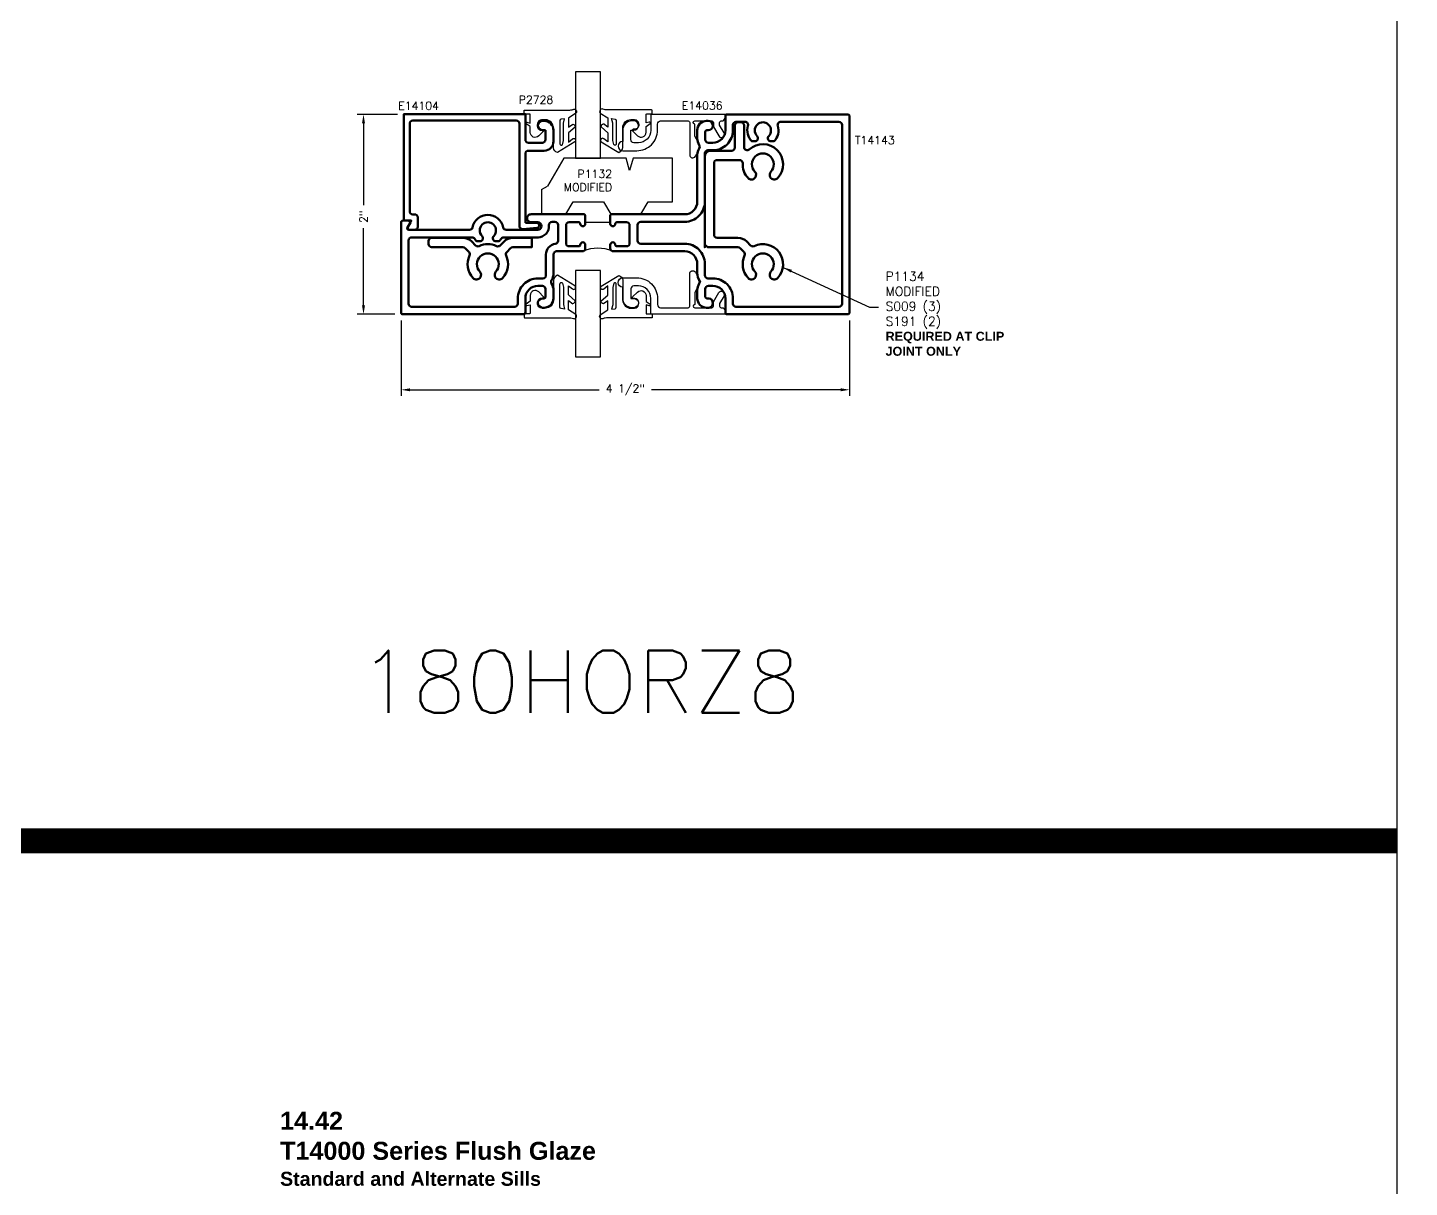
# Model space of a CAD drawing. Extents: x 0 to 152, y -15 to 75.
# Drawn here: x 125.22 to 139.03, y 41.41 to 53.01 of the extents above; entities that cross this region are included whole.
import ezdxf

# ---------------------------------------------------------------- set-up
doc = ezdxf.new("R2010")
doc.units = 0
doc.header["$MEASUREMENT"] = 0
doc.header["$PDMODE"] = 3
doc.layers.get('DEFPOINTS').update_dxf_attribs({"linetype": 'CONTINUOUS'})
for name, color, linetype in [('R-ANNO-DIMS', 3, 'CONTINUOUS'), ('R-ANNO-TEXT', 6, 'CONTINUOUS'), ('R-Det1', 4, 'CONTINUOUS'), ('R-Det2', 2, 'CONTINUOUS'), ('R-DET3', 5, 'CONTINUOUS'), ('R-OTLN', 1, 'CONTINUOUS'), ('R-PAT1', 5, 'CONTINUOUS'), ('TITLE', 7, 'CONTINUOUS')]:
    doc.layers.add(name, color=color, linetype=linetype)
doc.styles.get("Standard").update_dxf_attribs({"font": 'simplex'})
doc.dimstyles.new('1X', dxfattribs={"dimtxt": 0.08, "dimasz": 0.09, "dimexe": 0.0625, "dimexo": 0.0625, "dimgap": 0.062, "dimtad": 0, "dimdec": 5, "dimzin": 4, "dimdsep": 46, "dimlunit": 5, "dimtxsty": 'Standard', "dimcen": 0, "dimclrd": 256, "dimclre": 256, "dimclrt": 256, "dimadec": 0, "dimazin": 1, "dimtfac": 1, "dimtdec": 5, "dimtofl": 0, "dimtmove": 0, "dimatfit": 3, "dimfxl": 1, "dimfrac": 2, "dimtolj": 1, "dimtzin": 4, "dimarcsym": 0})

# ---------------------------------------------------------------- blocks, each defined once
blk = doc.blocks.new('*D37')
at = {"layer": 'DEFPOINTS', "color": 0}
for p in [(128.951, 50.145), (133.436, 50.145), (133.436, 49.39)]:
    blk.add_point(p, dxfattribs=at)
at = {"layer": 'R-ANNO-DIMS', "lineweight": -2}
for p, q in [((128.951, 50.083), (128.951, 49.328)), ((133.436, 50.083), (133.436, 49.328)), ((129.041, 49.39), (130.931, 49.39)), ((133.346, 49.39), (131.455, 49.39))]:
    blk.add_line(p, q, dxfattribs=at)
at = {"layer": 'R-ANNO-DIMS'}
for points in [[(129.041, 49.405), (129.041, 49.375), (128.951, 49.39)], [(133.346, 49.405), (133.346, 49.375), (133.436, 49.39)]]:
    blk.add_solid(points, dxfattribs=at)
at = {"layer": 'R-ANNO-DIMS', "insert": (131.193, 49.39), "char_height": 0.08, "attachment_point": 5}
blk.add_mtext('\\A1;4 1/2"', dxfattribs=at)
blk = doc.blocks.new('*D38')
at = {"layer": 'DEFPOINTS', "color": 0}
for p in [(128.976, 52.145), (128.575, 50.145), (128.951, 50.145)]:
    blk.add_point(p, dxfattribs=at)
at = {"layer": 'R-ANNO-DIMS', "lineweight": -2}
for p, q in [((128.914, 52.145), (128.512, 52.145)), ((128.575, 52.055), (128.575, 51.236)), ((128.575, 50.235), (128.575, 51.006)), ((128.888, 50.145), (128.512, 50.145))]:
    blk.add_line(p, q, dxfattribs=at)
at = {"layer": 'R-ANNO-DIMS'}
for points in [[(128.56, 52.055), (128.59, 52.055), (128.575, 52.145)], [(128.56, 50.235), (128.59, 50.235), (128.575, 50.145)]]:
    blk.add_solid(points, dxfattribs=at)
at = {"layer": 'R-ANNO-DIMS', "insert": (128.575, 51.121), "char_height": 0.08, "attachment_point": 5, "rotation": 90}
blk.add_mtext('\\A1;2"', dxfattribs=at)
blk = doc.blocks.new('Mod P1132')
at = {"layer": 'R-Det2'}
for p, q in [((22.477, 36.337), (22.314, 36.055)), ((23.101, 36.337), (22.477, 36.337)), ((23.134, 36.212), (23.101, 36.337)), ((23.168, 36.337), (23.134, 36.212)), ((23.564, 36.337), (23.168, 36.337)), ((23.564, 35.9), (23.564, 36.337)), ((22.252, 36.024), (22.314, 36.055)), ((22.252, 36.024), (22.252, 35.775)), ((22.496, 35.775), (22.569, 35.9)), ((22.569, 35.9), (22.874, 35.9)), ((22.874, 35.9), (22.946, 35.775)), ((23.246, 35.775), (23.318, 35.9)), ((23.318, 35.9), (23.564, 35.9)), ((22.252, 35.775), (22.496, 35.775)), ((22.951, 35.775), (23.246, 35.775))]:
    blk.add_line(p, q, dxfattribs=at)
blk = doc.blocks.new('P1132 mod')
at = {"layer": 'R-Det2'}
blk.add_line((22.946, 35.775), (23.246, 35.775), dxfattribs=at)
at = {"layer": 'R-OTLN'}
blk.add_blockref('Mod P1132', (0, 0), dxfattribs=at)
blk = doc.blocks.new('E14104')
at = {"layer": 'R-Det1', "lineweight": 50}
for p, q in [((98.234, 51.861), (98.234, 50.983)), ((99.3, 51.892), (98.265, 51.892)), ((99.331, 50.837), (99.331, 51.861)), ((99.562, 51.888), (99.579, 51.888)), ((99.562, 51.888), (99.579, 51.888)), ((99.562, 51.795), (99.592, 51.795)), ((99.562, 51.795), (99.592, 51.795)), ((99.592, 51.795), (99.592, 51.701)), ((99.592, 51.795), (99.592, 51.701)), ((99.672, 51.795), (99.672, 51.683)), ((99.672, 51.795), (99.672, 51.683)), ((99.391, 51.559), (99.391, 50.867)), ((99.561, 51.67), (99.422, 51.67)), ((99.561, 51.67), (99.422, 51.67)), ((99.579, 51.59), (99.422, 51.59)), ((99.579, 51.59), (99.422, 51.59)), ((98.264, 50.953), (98.283, 50.953)), ((98.314, 50.891), (98.314, 50.922)), ((98.314, 50.828), (98.314, 50.891)), ((99.505, 50.867), (99.391, 50.867)), ((98.231, 50.798), (98.284, 50.798)), ((99.364, 50.806), (99.507, 50.817))]:
    blk.add_line(p, q, dxfattribs=at)
blk.add_lwpolyline([(98.216, 50.821), (98.249, 50.891), (98.174, 50.891), (98.174, 51.954), (99.391, 51.954), (99.391, 51.701)], dxfattribs=at)
for centre, radius, start, end in [((98.265, 51.861), 0.031, 90, 180), ((99.3, 51.861), 0.031, 0, 90), ((99.562, 51.842), 0.0465, 90, 270), ((99.562, 51.842), 0.0465, 90, 270), ((99.579, 51.795), 0.093, 0.023, 89.977), ((99.579, 51.795), 0.093, 0.023, 89.977), ((99.422, 51.701), 0.0311, 180.1282, 269.8718), ((99.422, 51.701), 0.0311, 180.1282, 269.8718), ((99.561, 51.701), 0.031, 270, 0), ((99.561, 51.701), 0.031, 270, 0), ((99.579, 51.683), 0.093, 270, 0), ((99.579, 51.683), 0.093, 270, 0), ((99.422, 51.559), 0.031, 90, 180), ((99.422, 51.559), 0.031, 90, 180), ((98.264, 50.983), 0.03, 180, 270), ((98.283, 50.922), 0.031, 0, 90), ((99.505, 50.842), 0.025, 274.492, 89.9977), ((98.231, 50.814), 0.016, 155.4769, 270), ((98.284, 50.828), 0.03, 270, 0), ((99.362, 50.837), 0.031, 180, 274.4916)]:
    blk.add_arc(centre, radius, start, end, dxfattribs=at)
blk = doc.blocks.new('P2728 gasket')
at = {"layer": 'R-Det2'}
blk.add_lwpolyline([(86.461, 33.362), (86.567, 33.537, 0.301952), (86.52, 33.577), (86.32, 33.577, -0.414214), (86.24, 33.657), (86.24, 33.695, -0.388879), (86.276, 33.735), (86.292, 33.736, -0.440011), (86.336, 33.696), (86.336, 33.682, 0.668179), (86.353, 33.675), (86.401, 33.724, 0.668179), (86.366, 33.809), (86.307, 33.809), (86.279, 33.849, 0.836323), (86.264, 33.842), (86.273, 33.809), (86.189, 33.809, -0.414214), (86.183, 33.815), (86.183, 33.865, 0.414214), (86.177, 33.871), (86.149, 33.871, 0.414214), (86.143, 33.865), (86.143, 33.427, -0.083245), (86.135, 33.378), (86.135, 33.378)], format="xyb", dxfattribs=at)
at = {"layer": 'R-Det2', "lineweight": 25}
blk.add_lwpolyline([(86.235, 33.499, -0.372312), (86.249, 33.512), (86.48, 33.512, -0.668179), (86.49, 33.486), (86.448, 33.478), (86.274, 33.478), (86.23, 33.465)], format="xyb", close=True, dxfattribs=at)
at = {"layer": 'R-Det2'}
for points in [[(86.174, 33.352), (86.223, 33.426), (86.314, 33.426), (86.283, 33.384)], [(86.313, 33.359), (86.371, 33.426), (86.462, 33.426), (86.431, 33.388)]]:
    blk.add_lwpolyline(points, dxfattribs=at)
at = {"layer": 'R-Det2', "ltscale": 0.1}
for centre, radius, start, end in [((86.157, 33.369), 0.0237, 157.7655, 314.5007), ((86.313, 33.388), 0.0297, 188.4603, 270), ((86.446, 33.375), 0.0199, 139.7022, 319.7022)]:
    blk.add_arc(centre, radius, start, end, dxfattribs=at)

msp = doc.modelspace()

# ---------------------------------------------------------------- linework, layer by layer
at = {"layer": 'R-Det1'}
for points in [[(131.2915085, 51.7814276), (131.3095085, 51.7814276, 0.4142135624), (131.5145085, 51.9864276), (131.5145085, 52.0484276, -0.4142135624), (131.5455085, 52.0794276), (131.8215085, 52.0794276, -0.4142135624), (131.8365085, 52.0644276), (131.8365085, 51.7409276, 0.7660915713), (131.8943085, 51.7254276), (131.9395085, 51.8037276, 0.2613254343), (131.9389085, 51.8358276), (131.8865085, 51.9266276), (131.8865085, 52.0484276, -0.4133333333), (131.8715085, 52.0634276), (131.8715085, 52.0644276, -0.4133333333), (131.8865085, 52.0794276), (132.0585085, 52.0794276, -0.4142135624), (132.0735085, 52.0644276), (132.0735085, 52.0214276), (132.1268605, 51.9289646, 1), (132.1805605, 51.9599646), (132.1355085, 52.0379757), (132.1355085, 52.0644276, -0.4142135624), (132.1505085, 52.0794276), (132.1646216, 52.0794276, 0.2678077575), (132.1776081, 52.0869207), (132.1935085, 52.1144276), (132.1935085, 52.1454276), (131.4485085, 52.1454276), (131.4485085, 51.9864276, -0.4142135624), (131.3235085, 51.8614276), (131.2785085, 51.8614276, -0.4129032258), (131.2475085, 51.8924276), (131.2475085, 51.9864276), (131.2770085, 51.9864276, 1), (131.2770085, 52.0794276), (131.2605085, 52.0794276, 0.4150537634), (131.1675085, 51.9864276), (131.1675085, 51.8751276, 1), (131.1675085, 51.7814276), (131.3005085, 51.7814276)], [(131.2915085, 50.5094276), (131.3095085, 50.5094276, -0.4142135624), (131.5145085, 50.3044276), (131.5145085, 50.2424276, 0.4142135624), (131.5455085, 50.2114276), (131.8215085, 50.2114276, 0.4142135624), (131.8365085, 50.2264276), (131.8365085, 50.5499276, -0.7660915713), (131.8943085, 50.5654276), (131.9395085, 50.4871276, -0.2613254343), (131.9389085, 50.4550276), (131.8865085, 50.3642276), (131.8865085, 50.2424276, 0.4133333333), (131.8715085, 50.2274276), (131.8715085, 50.2264276, 0.4133333333), (131.8865085, 50.2114276), (132.0585085, 50.2114276, 0.4142135624), (132.0735085, 50.2264276), (132.0735085, 50.2694276), (132.1268605, 50.3618905, -1), (132.1805605, 50.3308905), (132.1355085, 50.2528795), (132.1355085, 50.2264276, 0.4142135624), (132.1505085, 50.2114276), (132.1646216, 50.2114276, -0.2678077575), (132.1776081, 50.2039344), (132.1935085, 50.1764276), (132.1935085, 50.1454276), (131.4485085, 50.1454276), (131.4485085, 50.3044276, 0.4142135624), (131.3235085, 50.4294276), (131.2785085, 50.4294276, 0.4129032258), (131.2475085, 50.3984276), (131.2475085, 50.3044276), (131.2770085, 50.3044276, -1), (131.2770085, 50.2114276), (131.2605085, 50.2114276, -0.4150537634), (131.1675085, 50.3044276), (131.1675085, 50.4157276, -1), (131.1675085, 50.5094276), (131.3005085, 50.5094276)]]:
    msp.add_lwpolyline(points, format="xyb", dxfattribs=at)
at = {"layer": 'R-Det2'}
for points in [[(130.6935403, 52.5700219), (130.6935403, 51.7074286), (130.9435403, 51.7074286), (130.9435403, 52.5700219), (130.6935403, 52.5700219)], [(130.6935473, 50.5839151), (130.6935473, 49.7213218), (130.9435473, 49.7213218), (130.9435473, 50.5839151), (130.6935473, 50.5839151)]]:
    msp.add_lwpolyline(points, dxfattribs=at)
at = {"layer": 'R-DET3', "lineweight": 50}
for points in [[(131.9875075, 51.7194441), (131.9875075, 50.816458), (132.0024781, 50.8314286), (132.0174781, 50.8164286), (132.3189, 50.8164286, -0.1989123674), (132.3408203, 50.8073489), (132.3802471, 50.7679221, -0.3180460654), (132.3862901, 50.7326206, 0.3065542285), (132.4198117, 50.5086978, 0.5062303828), (132.4943102, 50.5169227, 0.3278181232), (132.4882684, 50.5716476, -2.2780811719), (132.6487367, 50.5716476, 0.3278181232), (132.6426948, 50.5169227, 0.5062303828), (132.7171934, 50.5086978, 0.8256018173), (132.4813095, 50.82764, -0.3180460654), (132.446008, 50.833683), (132.4065812, 50.8731098, 0.1989123674), (132.3189, 50.9094286), (132.1115065, 50.9094286, -0.4142135624), (132.0805065, 50.9404286), (132.0805065, 51.657092, -0.4142135624), (132.1115065, 51.688092), (132.3357947, 51.688092, -0.4289597164), (132.3667558, 51.6555401, 0.2010444958), (132.4198117, 51.5086978, 0.0616447566), (132.4285175, 51.501303, 0.4311315419), (132.4943102, 51.5169227, 0.3278181232), (132.4882684, 51.5716476, -2.2780811719), (132.6487367, 51.5716476, 0.3278181232), (132.6426948, 51.5169227, 0.5062303828), (132.7171934, 51.5086978, 0.956981471), (132.4323909, 51.7946845, -0.6516590583), (132.3805025, 51.8175903), (132.3805025, 52.0344276, 0.4142135624), (132.3495025, 52.0654276), (132.3185025, 52.0654276, 0.4142135624), (132.2875025, 52.0344276), (132.2875025, 51.812092, -0.4142135624), (132.2565025, 51.781092), (132.0495065, 51.781092, 0.4125511002)], [(130.0067579, 50.7679221), (130.0461848, 50.8073489, -0.1989123674), (130.0681051, 50.8164286), (130.2568925, 50.8164286), (130.2568925, 50.9094286), (130.0685193, 50.9094286, 0.1989123674), (129.9801309, 50.8728169), (129.940997, 50.833683, -0.3180460654), (129.9056956, 50.82764, 0.2269397181), (129.7313095, 50.82764, -0.3180460654), (129.696008, 50.833683), (129.6568641, 50.8728269, 0.1989123674), (129.5684758, 50.9094386), (129.2565025, 50.9094386, 0.4142135624), (129.2255025, 50.8784386), (129.2255025, 50.8474386, 0.4142135624), (129.2565025, 50.8164386), (129.56889, 50.8164386, -0.1989123674), (129.5908103, 50.8073589), (129.6302471, 50.7679221, -0.3180460654), (129.6362901, 50.7326206, 0.3065542285), (129.6698117, 50.5086978, 0.5062303828), (129.7443102, 50.5169227, 0.3278181232), (129.7382684, 50.5716476, -2.2780811719), (129.8987367, 50.5716476, 0.3278181232), (129.8926948, 50.5169227, 0.5062303828), (129.9671934, 50.5086978, 0.3065542285), (130.000715, 50.7326206, -0.3180460654)]]:
    msp.add_lwpolyline(points, format="xyb", close=True, dxfattribs=at)
at = {"layer": 'R-OTLN', "lineweight": 50}
for points in [[(131.0430126, 51.0504276, 0.4142135624), (131.0680126, 51.0254276, 0.4142135624), (131.0930126, 51.0504276, -0.4142135624), (131.1080126, 51.0654276), (131.2050126, 51.0654276, -0.4142135624), (131.2360126, 51.0344276), (131.2360126, 50.8564276, -0.4142135624), (131.2050126, 50.8254276), (131.1080126, 50.8254276, -0.4142135624), (131.0930126, 50.8404276, 0.4142135624), (131.0680126, 50.8654276, 0.4142135624), (131.0430126, 50.8404276), (131.0430126, 50.8064276, 0.4142135624), (131.0740126, 50.7754276), (131.7875076, 50.7754276, -0.4142135624), (131.9125076, 50.6504276), (131.9125076, 50.5530338, 0.1433240595), (131.9322307, 50.485641, -0.2926598756), (131.9322307, 50.4522142, 0.1433240595), (131.9125076, 50.3848214), (131.9125076, 50.3044275, 0.4142132454), (132.0055086, 50.2114266), (132.0280086, 50.2114276, 0.8637118889), (132.0280086, 50.3044276), (132.007507, 50.3044283, -0.4142026818), (131.9925076, 50.3194283), (131.9925076, 50.3984276, -0.4142135624), (132.0235076, 50.4294276), (132.0685086, 50.4294276, -0.4142135624), (132.1935086, 50.3044276), (132.1935086, 50.1654276, 0.4142135624), (132.2135086, 50.1454276), (133.4155086, 50.1454276, 0.4142135624), (133.4355086, 50.1654276), (133.4355086, 52.1254276, 0.4142135624), (133.4155086, 52.1454276), (132.2135086, 52.1454276, 0.4142135624), (132.1935086, 52.1254276), (132.1935086, 51.9864276, -0.4142135624), (132.0685086, 51.8614276), (132.0235076, 51.8614276, -0.4142135624), (131.9925076, 51.8924276), (131.9925076, 51.9714266, -0.4142135624), (132.0075076, 51.9864266), (132.0220086, 51.9864266, 1), (132.0220086, 52.0794266), (132.0055086, 52.0794276, 0.4142198612), (131.9125076, 51.9864266), (131.9125076, 51.9060338, 0.1433240595), (131.9322307, 51.838641, -0.2926598756), (131.9322307, 51.8052142, 0.1433240595), (131.9125076, 51.7378214), (131.9125076, 51.2704276, -0.4142135624), (131.7875076, 51.1454276), (131.0530126, 51.1454276), (131.0430126, 51.1354276)], [(132.2685086, 50.3044276, 0.4142135624), (132.0685086, 50.5044276), (132.0185076, 50.5044276, -0.4142135624), (131.9875076, 50.5354276), (131.9875076, 50.6504276, 0.4142135624), (131.7875076, 50.8504276), (131.3471126, 50.8504276, -0.4142135624), (131.3161126, 50.8814276), (131.3161126, 51.0394276, -0.4142135624), (131.3471126, 51.0704276), (131.7875076, 51.0704276, 0.4142135624), (131.9875076, 51.2704276), (131.9875076, 51.7554276, -0.4142135624), (132.0185076, 51.7864276), (132.0685086, 51.7864276, 0.4142135624), (132.2685086, 51.9864276), (132.2685086, 52.0394276, -0.4142135624), (132.2995086, 52.0704276), (132.3897797, 52.0704276, -0.5046141751), (132.4194086, 52.0303099, 0.2746427098), (132.4569066, 51.8754276), (132.4881344, 51.8754276, 0.6627717165), (132.5103808, 51.9280169, -2.3639448585), (132.6266363, 51.9280169, 0.6627717165), (132.6488827, 51.8754276), (132.6801105, 51.8754276, 0.2746427098), (132.7176086, 52.0303099, -0.5046141751), (132.7472374, 52.0704276), (133.3295086, 52.0704276, -0.4142135624), (133.3605086, 52.0394276), (133.3605086, 50.2514276, -0.4142135624), (133.3295086, 50.2204276), (132.2995086, 50.2204276, -0.4142135624), (132.2685086, 50.2514276)], [(130.7930126, 51.0504276), (130.7930126, 51.1354276), (130.7830126, 51.1454276), (130.2498926, 51.1454276, 0.4142135624), (130.2098926, 51.1054276, 0.4142135624), (130.2498926, 51.0654276), (130.3178926, 51.0654276, -0.4142135624), (130.3548926, 51.0284276), (130.3548926, 51.0269286, -0.4142135624), (130.3178926, 50.9899286), (130.0018958, 50.9899286, -0.3577911887), (129.9714917, 51.0148792, 0.8206356711), (129.6655134, 51.0148792, -0.3577911887), (129.6351094, 50.9899286), (129.0273436, 50.9899286, -0.5773640241), (129.0143526, 51.0124286), (129.0435086, 51.0629276), (129.0235086, 51.0829286), (128.9705086, 51.0829286, 0.4142135624), (128.9505086, 51.0629286), (128.9505086, 50.1654276, 0.4142135624), (128.9705086, 50.1454276), (130.1735086, 50.1454276, 0.4142135624), (130.1935086, 50.1654276), (130.1935086, 50.3044276, -0.4142135624), (130.3185086, 50.4294276), (130.3635096, 50.4294276, -0.4142135624), (130.3945096, 50.3984276), (130.3945096, 50.3194276, -0.4142135624), (130.3795096, 50.3044276), (130.3650086, 50.3044276, 1), (130.3650086, 50.2114276), (130.3815096, 50.2114276, 0.4142135624), (130.4745096, 50.3044276), (130.4745096, 50.3848214, 0.1433240595), (130.4547864, 50.4522142, -0.2926598756), (130.4547864, 50.485641, 0.1433240595), (130.4745096, 50.5530338), (130.4745096, 50.7444276, -0.4142135624), (130.5055096, 50.7754276), (130.7620126, 50.7754276, 0.4142135624), (130.7930126, 50.8064276), (130.7930126, 50.8404276, 0.4142135624), (130.7680126, 50.8654276, 0.4142135624), (130.7430126, 50.8404276, -0.4142135624), (130.7280126, 50.8254276), (130.6310126, 50.8254276, -0.4142135624), (130.6000126, 50.8564276), (130.6000126, 51.0344276, -0.4142135624), (130.6310126, 51.0654276), (130.7280126, 51.0654276, -0.4142135624), (130.7430126, 51.0504276, 0.4142135624), (130.7680126, 51.0254276, 0.4142135624), (130.7930126, 51.0504276)], [(129.8769024, 50.9283279, 0.6757771741), (129.8995026, 50.8754276), (129.930076, 50.8754276, 0.0516171452), (129.950039, 50.9005919, -0.2562196458), (129.9761796, 50.9149286), (130.3238926, 50.9149286), (130.3178926, 50.9149286, 0.4400853749), (130.4294639, 51.036718, -0.4400853749), (130.4603453, 51.0704276), (130.4891126, 51.0704276, -0.4142135624), (130.5201126, 51.0394276), (130.5201126, 50.8804428, -0.3794949899), (130.4928228, 50.8496656, 0.3794949899), (130.3995096, 50.7444276), (130.3995096, 50.5354276, -0.4142135624), (130.3685096, 50.5044276), (130.3185086, 50.5044276, 0.4142135624), (130.1185086, 50.3044276), (130.1185086, 50.2514276, -0.4142135624), (130.0875086, 50.2204276), (129.0565086, 50.2204276, -0.4142135624), (129.0255086, 50.2514276), (129.0255086, 50.8839286, -0.4142135624), (129.0565086, 50.9149286), (129.6608255, 50.9149286, -0.2562196458), (129.6869662, 50.9005919, 0.0516171452), (129.7069291, 50.8754276), (129.7375026, 50.8754276, 0.6757771741), (129.7601027, 50.9283279, -2.3476027329)]]:
    msp.add_lwpolyline(points, format="xyb", close=True, dxfattribs=at)
at = {"layer": 'R-PAT1'}
msp.add_lwpolyline([(131.2310126, 51.0504276), (131.2310126, 50.8404276, -0.4142135624), (131.2160126, 50.8254276), (131.1080126, 50.8254276, -0.4142135624), (131.0930126, 50.8404276, 0.4142135624), (131.0680126, 50.8654276, 0.4142135624), (131.0430126, 50.8404276), (131.0430126, 50.8064276, 0.3026074371), (131.0620718, 50.7778195, 0.2003205128), (130.7739533, 50.7778195, 0.3026074371), (130.7930126, 50.8064276), (130.7930126, 50.8404276, 0.4142135624), (130.7680126, 50.8654276, 0.4142135624), (130.7430126, 50.8404276, -0.4142135624), (130.7280126, 50.8254276), (130.6200126, 50.8254276, -0.4142135624), (130.6050126, 50.8404276), (130.6050126, 51.0504276, -0.4142135624), (130.6200126, 51.0654276), (130.7280126, 51.0654276, -0.4142135624), (130.7430126, 51.0504276, 0.4142135624), (130.7680126, 51.0254276, 0.4142135624), (130.7930126, 51.0504276), (130.7930126, 51.0654276), (131.0430126, 51.0654276), (131.0430126, 51.0504276, 0.4142135624), (131.0680126, 51.0254276, 0.4142135624), (131.0930126, 51.0504276, -0.4142135624), (131.1080126, 51.0654276), (131.2160126, 51.0654276, -0.4142135624)], format="xyb", close=True, dxfattribs=at)
at = {"layer": 'TITLE'}
msp.add_line((138.9080005, 69.8789502), (138.9080005, -0.1210498), dxfattribs=at)
at = {"layer": 'TITLE', "const_width": 0.25}
msp.add_lwpolyline([(0.25, 44.8789502), (138.9080005, 44.8789502)], dxfattribs=at)

# ---------------------------------------------------------------- block references
at = {"layer": 'R-Det2'}
for name, p in [('E14104', (30.8026203, 0.1915623)), ('P1132 mod', (108.1018557, 15.3702278))]:
    msp.add_blockref(name, p, dxfattribs=at)
at = {"layer": 'R-Det2', "xscale": -1}
for p, rotation in [((164.0511751, 138.3304895), 90), ((97.5908501, -36.0336344), 270)]:
    msp.add_blockref('P2728 gasket', p, dxfattribs=dict(at, rotation=rotation))
at = {"layer": 'R-Det2'}
for p, rotation in [((97.5908501, 138.3321985), 270), ((164.0511751, -36.0319255), 90)]:
    msp.add_blockref('P2728 gasket', p, dxfattribs=dict(at, rotation=rotation))

# ---------------------------------------------------------------- texts
at = {"layer": 'R-ANNO-TEXT'}
for s, insert, char_height, attachment_point in [('E14104', (129.3297071, 52.2313076), 0.08, 6), ('\\A1;P2728', (130.4731186, 52.2920576), 0.08, 6), ('E14036', (132.1657609, 52.2333094), 0.08, 6), ('T14143', (133.8871343, 51.8870787), 0.08, 6), ('P1132\\PMODIFIED', (131.0607148, 51.4830152), 0.08, 6), ('P1134\\PMODIFIED\\PS009 (3)\\PS191 (2)\\P{\\fArial|b1|i0|c0|p34;REQUIRED AT CLIP \\PJOINT ONLY}', (133.7952902, 50.1498521), 0.09, 4)]:
    msp.add_mtext(s, dxfattribs=dict(at, insert=insert, char_height=char_height, attachment_point=attachment_point))
at = {"layer": 'TITLE'}
msp.add_text('180HORZ8', height=0.625, dxfattribs=at).set_placement((128.5300912, 46.1574053))
at = {"layer": 'TITLE', "insert": (127.7409653, 42.1675237, 6.2106922), "char_height": 0.18, "width": 7.44, "attachment_point": 1}
msp.add_mtext('{\\fArial|b1|i0|c0|p34;14.42\\PT14000 Series Flush Glaze\\P\\H0.7778x;Standard and Alternate Sills}', dxfattribs=at)

# ---------------------------------------------------------------- dimensions: what is measured, and where the dimension line sits
at = {"layer": 'R-ANNO-DIMS'}
dim = msp.add_linear_dim(base=(128.5745778, 50.1454276), p1=(128.9763493, 52.1454286), p2=(128.9505085, 50.1454276), angle=90, dimstyle='1X', override={"dimpost": '"'}, dxfattribs=at)
dim.commit()
dim.dimension.update_dxf_attribs({"geometry": '*D38', "text_midpoint": (128.5745778, 51.1209211), "dimtype": 160})
dim = msp.add_linear_dim(base=(133.4355086, 49.3900156), p1=(128.9505086, 50.1454276), p2=(133.4355086, 50.1454276), dimstyle='1X', override={"dimpost": '"'}, dxfattribs=at)
dim.commit()
dim.dimension.update_dxf_attribs({"geometry": '*D37', "text_midpoint": (131.1930086, 49.3900156), "dimtype": 160})

# ---------------------------------------------------------------- leaders
at = {"layer": 'R-ANNO-TEXT', "annotation_type": 0, "has_hookline": 1, "hookline_direction": 0}
msp.add_leader([(132.7714245, 50.6144462), (133.6333548, 50.2162552), (133.7233548, 50.2162552)], dimstyle='1X', dxfattribs=at)

doc.saveas('drawing.dxf')
